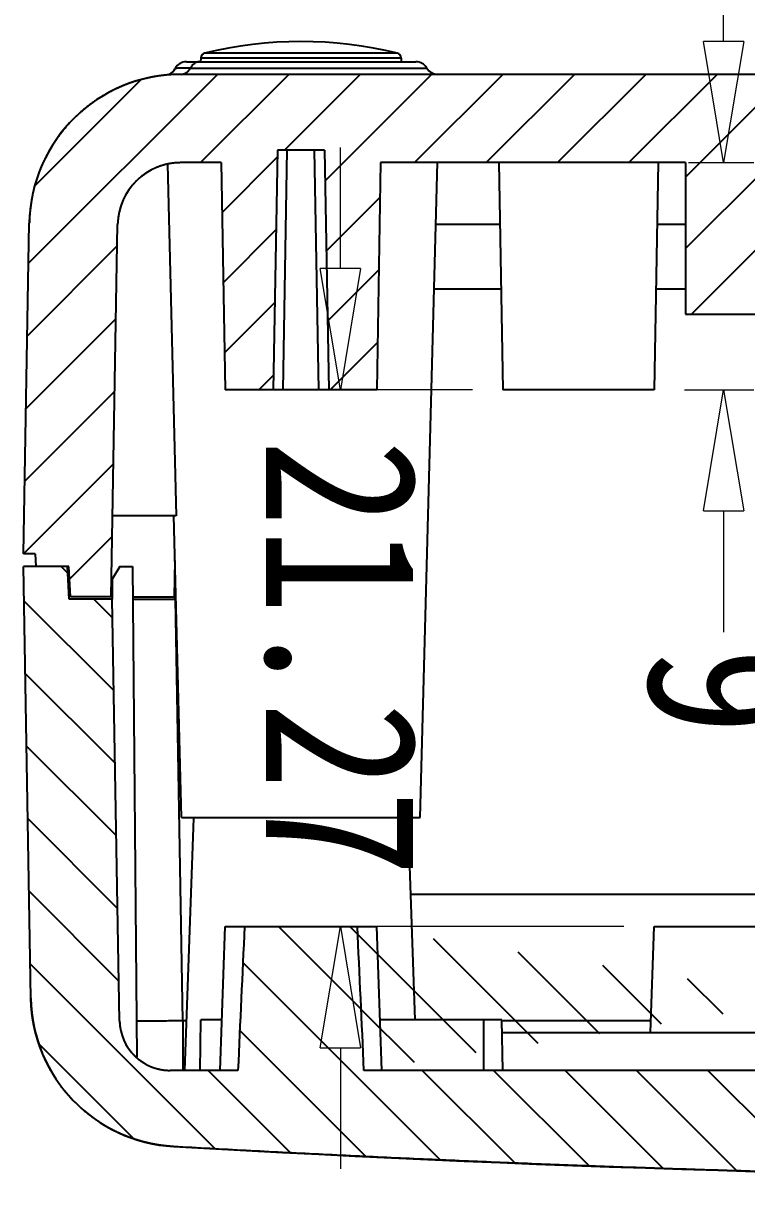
# Model space of a CAD drawing. Header units: millimetres. Extents: x 1786 to 2940, y -3417 to -1928.
# Drawn here: x 2659.49 to 2688.15, y -3383.27 to -3337.01 of the extents above; entities that cross this region are included whole.
import ezdxf

# ---------------------------------------------------------------- set-up
doc = ezdxf.new("R2010")
doc.units = ezdxf.units.MM
doc.layers.add('dim', color=3, linetype='Continuous', lineweight=9)
doc.styles.add('FFS', font='', dxfattribs={"width": 0.85})
doc.styles.get('FFS').set_extended_font_data('FangSong_GB2312')
doc.dimstyles.new('YanXiu', dxfattribs={"dimtxt": 2.5, "dimasz": 2.2, "dimexe": 1, "dimexo": 0.6, "dimgap": 0.66, "dimtad": 0, "dimzin": 9, "dimdsep": 46, "dimtxsty": 'FFS', "dimblk": 'CLOSEDBLANK', "dimcen": 0, "dimclrd": 256, "dimclre": 131, "dimclrt": 42, "dimazin": 2, "dimtfac": 1, "dimtofl": 0, "dimtmove": 0, "dimatfit": 3, "dimldrblk": 'CLOSEDBLANK', "dimfxl": 1, "dimlwd": 5, "dimlwe": 5, "dimarcsym": 0})

# ---------------------------------------------------------------- blocks, each defined once
blk = doc.blocks.new('_ClosedBlank')
at = {"color": 0, "linetype": 'ByBlock', "lineweight": -2}
for p, q in [((-1, 0.1667), (0, 0)), ((-1, 0.1667), (-1, -0.1667)), ((0, 0), (-1, -0.1667))]:
    blk.add_line(p, q, dxfattribs=at)
blk = doc.blocks.new('*D12')
at = {"layer": 'Defpoints', "color": 0, "transparency": 16777216}
for p in [(-2.334, 316.92), (3.666, 295.649), (10.104, 295.649)]:
    blk.add_point(p, dxfattribs=at)
at = {"layer": 'dim', "lineweight": 5, "transparency": 16777216}
for p, q in [((10.104, 321.72), (10.104, 326.52)), ((10.104, 290.849), (10.104, 286.049))]:
    blk.add_line(p, q, dxfattribs=at)
at = {"layer": 'dim', "color": 131, "lineweight": 5, "transparency": 16777216}
for p, q in [((-1.134, 316.92), (11.303, 316.92)), ((4.866, 295.649), (11.303, 295.649))]:
    blk.add_line(p, q, dxfattribs=at)
at = {"layer": 'dim', "lineweight": 5, "transparency": 16777216, "xscale": 4.800000000000001, "yscale": 4.800000000000001, "zscale": 4.800000000000001}
for p, rotation in [((10.104, 316.92), 270), ((10.104, 295.649), 90)]:
    blk.add_blockref('_ClosedBlank', p, dxfattribs=dict(at, rotation=rotation))
at = {"layer": 'dim', "color": 42, "transparency": 16777216, "insert": (10.104, 306.284), "char_height": 6, "attachment_point": 5, "rotation": 90, "style": 'FFS'}
blk.add_mtext('21.27', dxfattribs=at)
blk = doc.blocks.new('*D14')
at = {"layer": 'Defpoints', "color": 0, "transparency": 16777216}
for p in [(-2.334, 295.649), (-5.078, 286.649), (-2.491, 286.649)]:
    blk.add_point(p, dxfattribs=at)
at = {"layer": 'dim', "lineweight": 5, "transparency": 16777216}
for p, q in [((-5.078, 300.449), (-5.078, 305.249)), ((-5.078, 281.849), (-5.078, 277.049))]:
    blk.add_line(p, q, dxfattribs=at)
at = {"layer": 'dim', "color": 131, "lineweight": 5, "transparency": 16777216}
for p, q in [((-3.533, 295.649), (-6.278, 295.649)), ((-3.69, 286.649), (-6.278, 286.649))]:
    blk.add_line(p, q, dxfattribs=at)
at = {"layer": 'dim', "lineweight": 5, "transparency": 16777216, "xscale": 4.800000000000001, "yscale": 4.800000000000001, "zscale": 4.800000000000001}
for p, rotation in [((-5.078, 295.649), 270), ((-5.078, 286.649), 90)]:
    blk.add_blockref('_ClosedBlank', p, dxfattribs=dict(at, rotation=rotation))
at = {"layer": 'dim', "color": 42, "transparency": 16777216, "insert": (-5.078, 307.593), "char_height": 6, "attachment_point": 5, "rotation": 90, "style": 'FFS'}
blk.add_mtext('9', dxfattribs=at)
blk = doc.blocks.new('u231')
at = {"linetype": 'Continuous'}
h = blk.add_hatch(dxfattribs=at)
h.set_pattern_fill('DEFAULT__14', color=2, scale=2, angle=-45, style=0, pattern_type=0)
h.set_pattern_definition([(315, (-477.8521, 151.5144), (1.4142136, 1.4142136), [])])
edge = h.paths.add_edge_path()
edge.add_line((-81.334, 302.649), (-81.035, 319.754))
edge.add_spline(control_points=[(-75.377, 325.639), (-78.683, 325.451), (-80.978, 323.064), (-81.035, 319.754)], knot_values=[0, 0, 0, 0, 1, 1, 1, 1], weights=[1, 0.821928, 0.821928, 1], degree=3, periodic=0)
edge.add_spline(control_points=[(-75.377, 325.639), (-44.698, 327.386), (-13.97, 327.386), (16.71, 325.639)], knot_values=[0, 0, 0, 0, 1, 1, 1, 1], weights=[1, 0.998922, 0.998922, 1], degree=3, periodic=0)
edge.add_spline(control_points=[(16.71, 325.639), (20.015, 325.451), (22.31, 323.064), (22.368, 319.754)], knot_values=[0, 0, 0, 0, 1, 1, 1, 1], weights=[1, 0.821928, 0.821928, 1], degree=3, periodic=0)
edge.add_line((22.368, 319.754), (22.666, 302.649))
edge.add_line((20.916, 302.649), (22.666, 302.649))
edge.add_line((20.847, 303.949), (20.916, 302.649))
edge.add_line((19.143, 303.949), (20.847, 303.949))
edge.add_line((18.851, 320.655), (19.143, 303.949))
edge.add_spline(control_points=[(18.851, 320.655), (18.831, 321.81), (18.007, 322.62), (16.852, 322.62)], knot_values=[0, 0, 0, 0, 1, 1, 1, 1], weights=[1, 0.808834, 0.808834, 1], degree=3, periodic=0)
edge.add_line((14.163, 322.62), (16.852, 322.62))
edge.add_arc((-2653.871, 441.79), 2670.694, 357.320116, 357.442529)
edge.add_line((13.902, 316.92), (9.43, 316.92))
edge.add_arc((2776.891, 446.349), 2770.486, 182.559675, 182.677678)
edge.add_line((-26.837, 322.62), (9.169, 322.62))
edge.add_arc((-2694.871, 441.79), 2670.694, 357.320116, 357.442529)
edge.add_line((-27.098, 316.92), (-31.57, 316.92))
edge.add_arc((2735.891, 446.349), 2770.486, 182.559675, 182.677678)
edge.add_line((-67.837, 322.62), (-31.831, 322.62))
edge.add_arc((-2735.871, 441.79), 2670.694, 357.320116, 357.442529)
edge.add_line((-68.098, 316.92), (-72.57, 316.92))
edge.add_arc((2694.891, 446.349), 2770.486, 182.559675, 182.677678)
edge.add_line((-75.519, 322.62), (-72.831, 322.62))
edge.add_spline(control_points=[(-77.519, 320.655), (-77.499, 321.81), (-76.675, 322.62), (-75.519, 322.62)], knot_values=[0, 0, 0, 0, 1, 1, 1, 1], weights=[1, 0.808834, 0.808834, 1], degree=3, periodic=0)
edge.add_line((-77.811, 303.949), (-77.519, 320.655))
edge.add_line((-79.515, 303.949), (-77.811, 303.949))
edge.add_line((-79.515, 303.949), (-79.583, 302.649))
edge.add_line((-81.334, 302.649), (-79.583, 302.649))
h = blk.add_hatch(dxfattribs=at)
h.set_pattern_fill('DEFAULT__13', color=2, scale=2, angle=45, style=0, pattern_type=0)
h.set_pattern_definition([(45, (-480.6806, 151.5144), (-1.4142136, 1.4142136), [])])
edge = h.paths.add_edge_path()
edge.add_line((-80.834, 302.649), (-79.533, 302.649))
edge.add_line((-79.47, 303.849), (-79.533, 302.649))
edge.add_line((-79.47, 303.849), (-77.854, 303.849))
edge.add_line((-77.597, 289.105), (-77.854, 303.849))
edge.add_spline(control_points=[(-75.097, 286.649), (-76.542, 286.649), (-77.572, 287.661), (-77.597, 289.105)], knot_values=[0, 0, 0, 0, 1, 1, 1, 1], weights=[1, 0.808834, 0.808834, 1], degree=3, periodic=0)
edge.add_line((-75.097, 286.649), (-73.491, 286.649))
edge.add_line((-73.491, 286.649), (-73.334, 295.649))
edge.add_line((-73.334, 295.649), (-71.434, 295.649))
edge.add_line((-71.268, 286.149), (-71.434, 295.649))
edge.add_line((-71.268, 286.149), (-69.4, 286.149))
edge.add_line((-69.4, 286.149), (-69.234, 295.649))
edge.add_line((-69.234, 295.649), (-67.334, 295.649))
edge.add_line((-67.177, 286.649), (-67.334, 295.649))
edge.add_line((-67.177, 286.649), (-55.091, 286.649))
edge.add_line((-55.091, 286.649), (-55.091, 292.649))
edge.add_line((-40.008, 292.649), (-55.091, 292.649))
edge.add_spline(control_points=[(-40.008, 292.649), (-39.43, 292.649), (-39.018, 292.244), (-39.008, 291.667)], knot_values=[0, 0, 0, 0, 1, 1, 1, 1], weights=[1, 0.808834, 0.808834, 1], degree=3, periodic=0)
edge.add_line((-38.948, 288.185), (-39.008, 291.667))
edge.add_spline(control_points=[(-38.948, 288.185), (-38.946, 288.077), (-38.909, 287.873), (-38.762, 287.59), (-38.537, 287.369), (-38.255, 287.227), (-38.054, 287.195), (-37.947, 287.195)], knot_values=[0, 0, 0, 0, 0.2, 0.4, 0.6, 0.8, 1, 1, 1, 1], degree=3, periodic=0)
edge.add_line((-20.72, 287.195), (-37.947, 287.195))
edge.add_spline(control_points=[(-20.72, 287.195), (-20.614, 287.195), (-20.413, 287.227), (-20.13, 287.369), (-19.906, 287.59), (-19.758, 287.873), (-19.722, 288.077), (-19.72, 288.185)], knot_values=[0, 0, 0, 0, 0.2, 0.4, 0.6, 0.8, 1, 1, 1, 1], degree=3, periodic=0)
edge.add_line((-19.72, 288.185), (-19.659, 291.667))
edge.add_spline(control_points=[(-18.66, 292.649), (-19.237, 292.649), (-19.649, 292.244), (-19.659, 291.667)], knot_values=[0, 0, 0, 0, 1, 1, 1, 1], weights=[1, 0.808834, 0.808834, 1], degree=3, periodic=0)
edge.add_line((-3.576, 292.649), (-18.66, 292.649))
edge.add_line((-3.576, 286.649), (-3.576, 292.649))
edge.add_line((-3.576, 286.649), (8.509, 286.649))
edge.add_line((8.509, 286.649), (8.666, 295.649))
edge.add_line((8.666, 295.649), (10.566, 295.649))
edge.add_line((10.732, 286.149), (10.566, 295.649))
edge.add_line((10.732, 286.149), (12.6, 286.149))
edge.add_line((12.6, 286.149), (12.766, 295.649))
edge.add_line((12.766, 295.649), (14.666, 295.649))
edge.add_line((14.823, 286.649), (14.666, 295.649))
edge.add_line((14.823, 286.649), (16.43, 286.649))
edge.add_spline(control_points=[(16.43, 286.649), (17.874, 286.649), (18.904, 287.661), (18.929, 289.105)], knot_values=[0, 0, 0, 0, 1, 1, 1, 1], weights=[1, 0.808834, 0.808834, 1], degree=3, periodic=0)
edge.add_line((19.187, 303.849), (18.929, 289.105))
edge.add_line((19.187, 303.849), (20.803, 303.849))
edge.add_line((20.803, 303.849), (20.866, 302.649))
edge.add_line((20.866, 302.649), (22.166, 302.649))
edge.add_line((22.192, 302.149), (22.166, 302.649))
edge.add_line((22.192, 302.149), (22.657, 302.149))
edge.add_line((22.657, 302.149), (22.429, 289.044))
edge.add_spline(control_points=[(16.43, 283.149), (19.896, 283.149), (22.368, 285.579), (22.429, 289.044)], knot_values=[0, 0, 0, 0, 1, 1, 1, 1], weights=[1, 0.808834, 0.808834, 1], degree=3, periodic=0)
edge.add_line((-6.62, 283.149), (16.43, 283.149))
edge.add_line((-6.734, 289.649), (-6.62, 283.149))
edge.add_line((-16.694, 289.649), (-6.734, 289.649))
edge.add_line((-16.784, 284.515), (-16.694, 289.649))
edge.add_spline(control_points=[(-16.784, 284.515), (-16.785, 284.468), (-16.804, 284.38), (-16.882, 284.262), (-17, 284.186), (-17.087, 284.168), (-17.134, 284.168)], knot_values=[0, 0, 0, 0, 0.25, 0.5, 0.75, 1, 1, 1, 1], degree=3, periodic=0)
edge.add_line((-17.134, 284.168), (-41.534, 284.168))
edge.add_spline(control_points=[(-41.534, 284.168), (-41.581, 284.168), (-41.667, 284.186), (-41.786, 284.262), (-41.864, 284.38), (-41.883, 284.468), (-41.884, 284.515)], knot_values=[0, 0, 0, 0, 0.25, 0.5, 0.75, 1, 1, 1, 1], degree=3, periodic=0)
edge.add_line((-41.884, 284.515), (-41.974, 289.649))
edge.add_line((-51.934, 289.649), (-41.974, 289.649))
edge.add_line((-51.934, 289.649), (-52.047, 283.149))
edge.add_line((-75.097, 283.149), (-52.047, 283.149))
edge.add_spline(control_points=[(-75.097, 283.149), (-78.564, 283.149), (-81.036, 285.579), (-81.096, 289.044)], knot_values=[0, 0, 0, 0, 1, 1, 1, 1], weights=[1, 0.808834, 0.808834, 1], degree=3, periodic=0)
edge.add_line((-81.096, 289.044), (-81.325, 302.149))
edge.add_line((-81.325, 302.149), (-80.86, 302.149))
edge.add_line((-80.86, 302.149), (-80.834, 302.649))
at = {"color": 7, "linetype": 'Continuous'}
for p, q in [((-26.837, 322.62), (9.169, 322.62)), ((-26.837, 322.62), (9.169, 322.62)), ((3.666, 322.62), (3.701, 320.62)), ((4.416, 322.62), (4.416, 320.62)), ((8.467, 322.62), (8.666, 316.92)), ((14.163, 322.62), (16.852, 322.62)), ((14.163, 322.62), (16.852, 322.62)), ((14.865, 322.62), (14.666, 316.92)), ((15.666, 322.62), (15.631, 320.62)), ((16.265, 322.62), (15.916, 312.62)), ((16.352, 320.655), (16.352, 322.62)), ((18.343, 302.649), (18.173, 322.091)), ((3.692, 321.12), (-26.187, 321.12)), ((-2.187, 321.12), (-2.334, 316.92)), ((-2.203, 320.655), (3.702, 320.655)), ((3.701, 320.62), (8.537, 320.62)), ((7.137, 320.62), (7.416, 312.62)), ((14.795, 320.62), (15.631, 320.62)), ((16.197, 320.655), (16.352, 320.655)), ((16.352, 320.655), (16.643, 303.949)), ((18.851, 320.655), (19.143, 303.949)), ((18.851, 320.655), (19.143, 303.949)), ((22.368, 319.754), (22.666, 302.649)), ((22.368, 319.754), (22.666, 302.649)), ((-2.334, 316.92), (-8.334, 316.92)), ((14.666, 316.92), (8.666, 316.92)), ((13.902, 316.92), (9.43, 316.92)), ((-65.978, 315.649), (7.31, 315.649)), ((6.937, 312.599), (6.258, 286.649)), ((16.395, 312.599), (6.937, 312.599)), ((16.395, 312.599), (16.708, 300.649)), ((18.332, 303.949), (16.643, 303.949)), ((16.666, 303.849), (16.666, 303.949)), ((19.143, 303.949), (20.847, 303.949)), ((19.143, 303.149), (19.143, 303.949)), ((19.143, 303.949), (20.847, 303.949)), ((20.847, 303.949), (20.916, 302.649)), ((20.847, 303.949), (20.916, 302.649)), ((18.332, 303.849), (16.624, 303.849)), ((16.662, 302.409), (16.687, 303.849)), ((19.187, 303.849), (18.929, 289.105)), ((19.187, 303.849), (18.929, 289.105)), ((19.143, 303.849), (20.803, 303.849)), ((19.187, 303.849), (20.803, 303.849)), ((20.803, 303.849), (20.866, 302.649)), ((20.803, 303.849), (20.866, 302.649)), ((18.843, 302.649), (19.143, 303.149)), ((18.843, 302.649), (18.343, 302.649)), ((20.866, 302.649), (22.166, 302.649)), ((20.866, 302.649), (22.666, 302.649)), ((20.916, 302.649), (22.666, 302.649)), ((22.192, 302.149), (22.166, 302.649)), ((22.192, 302.149), (22.166, 302.649)), ((22.192, 302.149), (22.657, 302.149)), ((22.192, 302.149), (22.657, 302.149)), ((22.657, 302.149), (22.429, 289.044)), ((22.657, 302.149), (22.429, 289.044)), ((16.608, 300.649), (19.131, 300.649)), ((16.955, 286.705), (16.608, 300.649)), ((-2.491, 286.649), (-2.334, 295.649)), ((-2.334, 295.649), (3.666, 295.649)), ((3.823, 286.649), (3.666, 295.649)), ((8.509, 286.649), (8.666, 295.649)), ((8.509, 286.649), (8.666, 295.649)), ((8.666, 295.649), (10.566, 295.649)), ((8.666, 295.649), (14.666, 295.649)), ((10.732, 286.149), (10.566, 295.649)), ((10.732, 286.149), (10.566, 295.649)), ((10.959, 295.649), (11.124, 286.149)), ((12.374, 295.649), (12.208, 286.149)), ((12.6, 286.149), (12.766, 295.649)), ((12.6, 286.149), (12.766, 295.649)), ((12.766, 295.649), (14.666, 295.649)), ((14.823, 286.649), (14.666, 295.649)), ((14.823, 286.649), (14.666, 295.649)), ((-3.576, 292.649), (-18.66, 292.649)), ((-3.576, 292.649), (-18.66, 292.649)), ((-3.576, 286.649), (-3.576, 292.649)), ((-3.576, 286.649), (-3.576, 292.649)), ((-2.404, 291.649), (-3.576, 291.649)), ((6.389, 291.649), (3.736, 291.649)), ((-3.576, 289.105), (-2.448, 289.105)), ((3.78, 289.105), (6.322, 289.105)), ((-3.576, 286.649), (8.509, 286.649)), ((-3.576, 286.649), (8.509, 286.649)), ((14.823, 286.649), (16.43, 286.649)), ((14.823, 286.649), (16.43, 286.649)), ((10.732, 286.149), (12.6, 286.149)), ((10.732, 286.149), (12.6, 286.149)), ((-7.28, 283.149), (16.43, 283.149)), ((-6.62, 283.149), (16.43, 283.149)), ((16.049, 282.899), (6.68, 282.899)), ((16.207, 282.649), (7.113, 282.649)), ((7.695, 282.503), (7.692, 282.649)), ((15.637, 282.503), (15.64, 282.65)), ((7.695, 282.503), (15.637, 282.503)), ((7.847, 282.312), (15.485, 282.312))]:
    blk.add_line(p, q, dxfattribs=at)
for centre, radius, start, end in [((-29.334, -483.049), 809.998, 86.74133, 93.25867), ((16.368, 319.649), 6, 1, 86.7413), ((2776.891, 446.349), 2770.486, 182.559675, 182.677678), ((2776.891, 446.349), 2770.486, 182.559675, 182.677678), ((-2653.871, 441.79), 2670.694, 357.320116, 357.442529), ((-2653.871, 441.79), 2670.694, 357.320116, 357.442529), ((16.852, 320.62), 2, 1, 90), ((16.43, 289.149), 2.5, 270, 359), ((16.43, 289.149), 6, 270, 359), ((6.247, 282.649), 0.5, 30, 90), ((17.092, 282.683), 0.5, 114.627, 152.2072), ((7.113, 283.149), 0.5, 210, 270), ((15.6, 283.126), 0.503, 320.8228, 333.1421), ((16.056, 293.288), 10.389, 269.9605, 272.1147), ((16.207, 283.149), 0.5, 269.9995, 332.2052), ((16.016, 294.266), 11.368, 272.1351, 273.1938), ((7.895, 282.506), 0.2, 181, 256.1829), ((11.666, 297.84), 15.991, 256.1829, 283.8171), ((15.437, 282.506), 0.2, 283.8171, 359)]:
    blk.add_arc(centre, radius, start, end, dxfattribs=at)
for points, start_tangent, end_tangent in [([(-75.377, 325.639), (-73.941, 325.72), (-72.504, 325.798), (-71.067, 325.873), (-69.63, 325.946), (-68.192, 326.016), (-66.754, 326.084), (-65.317, 326.149), (-63.879, 326.212), (-62.441, 326.272), (-61.002, 326.33), (-59.564, 326.385), (-58.125, 326.437), (-56.686, 326.487), (-55.248, 326.534), (-53.809, 326.579), (-52.37, 326.621), (-50.93, 326.661), (-49.491, 326.698), (-48.052, 326.733), (-46.612, 326.765), (-45.173, 326.794), (-43.733, 326.821), (-42.293, 326.845), (-40.853, 326.867), (-39.414, 326.886), (-37.974, 326.903), (-36.534, 326.917), (-35.094, 326.929), (-33.654, 326.938), (-32.214, 326.944), (-30.774, 326.948), (-29.334, 326.949), (-27.894, 326.948), (-26.454, 326.944), (-25.014, 326.938), (-23.574, 326.929), (-22.134, 326.917), (-20.694, 326.903), (-19.254, 326.886), (-17.814, 326.867), (-16.375, 326.845), (-14.935, 326.821), (-13.495, 326.794), (-12.056, 326.765), (-10.616, 326.733), (-9.177, 326.698), (-7.737, 326.661), (-6.298, 326.621), (-4.859, 326.579), (-3.42, 326.534), (-1.981, 326.487), (-0.543, 326.437), (0.896, 326.385), (2.334, 326.33), (3.773, 326.272), (5.211, 326.212), (6.649, 326.149), (8.087, 326.084), (9.524, 326.016), (10.962, 325.946), (12.399, 325.873), (13.836, 325.798), (15.273, 325.72), (16.71, 325.639)], (0.998383, 0.056844), (0.998383, -0.056844)), ([(16.71, 325.639), (16.773, 325.635), (16.805, 325.633), (16.837, 325.631), (16.869, 325.628), (16.902, 325.625), (16.934, 325.622), (16.966, 325.619), (16.998, 325.616), (17.031, 325.612), (17.063, 325.609), (17.095, 325.605), (17.128, 325.601), (17.16, 325.597), (17.193, 325.592), (17.225, 325.588), (17.258, 325.583), (17.291, 325.578), (17.323, 325.573), (17.356, 325.567), (17.389, 325.562), (17.421, 325.556), (17.454, 325.55), (17.487, 325.544), (17.52, 325.538), (17.553, 325.531), (17.586, 325.524), (17.619, 325.517), (17.651, 325.51), (17.684, 325.503), (17.717, 325.495), (17.75, 325.488), (17.783, 325.48), (17.816, 325.472), (17.849, 325.463), (17.882, 325.455), (17.915, 325.446), (17.948, 325.437), (17.981, 325.428), (18.014, 325.419), (18.047, 325.409), (18.08, 325.4), (18.113, 325.39), (18.146, 325.38), (18.179, 325.369), (18.212, 325.359), (18.245, 325.348), (18.278, 325.337), (18.311, 325.326), (18.344, 325.315), (18.376, 325.303), (18.409, 325.291), (18.442, 325.279), (18.475, 325.267), (18.508, 325.255), (18.54, 325.242), (18.573, 325.229), (18.606, 325.216), (18.638, 325.203), (18.671, 325.19), (18.704, 325.176), (18.736, 325.162), (18.769, 325.148), (18.801, 325.134), (18.833, 325.119), (18.866, 325.105), (18.898, 325.09), (18.93, 325.075), (18.962, 325.059), (18.994, 325.044), (19.026, 325.028), (19.058, 325.012), (19.09, 324.996), (19.122, 324.98), (19.154, 324.963), (19.186, 324.947), (19.217, 324.93), (19.249, 324.912), (19.28, 324.895), (19.312, 324.877), (19.343, 324.86), (19.375, 324.842), (19.406, 324.824), (19.437, 324.805), (19.468, 324.787), (19.499, 324.768), (19.53, 324.749), (19.56, 324.73), (19.591, 324.71), (19.622, 324.691), (19.652, 324.671), (19.682, 324.651), (19.713, 324.631), (19.743, 324.61), (19.773, 324.59), (19.803, 324.569), (19.833, 324.548), (19.862, 324.527), (19.892, 324.505), (19.922, 324.484), (19.951, 324.462), (19.98, 324.44), (20.009, 324.418), (20.038, 324.396), (20.067, 324.373), (20.096, 324.351), (20.125, 324.328), (20.153, 324.305), (20.182, 324.282), (20.21, 324.258), (20.238, 324.235), (20.266, 324.211), (20.294, 324.187), (20.322, 324.163), (20.349, 324.138), (20.377, 324.114), (20.404, 324.089), (20.431, 324.065), (20.458, 324.04), (20.485, 324.014), (20.511, 323.989), (20.538, 323.964), (20.564, 323.938), (20.591, 323.912), (20.617, 323.886), (20.643, 323.86), (20.668, 323.834), (20.694, 323.807), (20.719, 323.781), (20.745, 323.754), (20.77, 323.727), (20.795, 323.7), (20.819, 323.673), (20.844, 323.645), (20.868, 323.618), (20.893, 323.59), (20.917, 323.562), (20.941, 323.534), (20.964, 323.506), (20.988, 323.478), (21.011, 323.45), (21.034, 323.421), (21.057, 323.393), (21.08, 323.364), (21.103, 323.335), (21.125, 323.306), (21.148, 323.277), (21.17, 323.247), (21.192, 323.218), (21.213, 323.188), (21.235, 323.159), (21.256, 323.129), (21.277, 323.099), (21.298, 323.069), (21.319, 323.039), (21.34, 323.009), (21.36, 322.979), (21.38, 322.948), (21.4, 322.918), (21.42, 322.887), (21.439, 322.856), (21.459, 322.825), (21.478, 322.794), (21.497, 322.763), (21.516, 322.732), (21.534, 322.701), (21.553, 322.67), (21.571, 322.638), (21.589, 322.607), (21.607, 322.575), (21.624, 322.544), (21.641, 322.512), (21.659, 322.48), (21.676, 322.448), (21.692, 322.416), (21.709, 322.384), (21.725, 322.352), (21.741, 322.32), (21.757, 322.288), (21.773, 322.255), (21.788, 322.223), (21.804, 322.191), (21.819, 322.158), (21.834, 322.126), (21.848, 322.093), (21.863, 322.06), (21.877, 322.028), (21.891, 321.995), (21.905, 321.962), (21.918, 321.929), (21.932, 321.896), (21.945, 321.863), (21.958, 321.831), (21.971, 321.798), (21.983, 321.765), (21.996, 321.731), (22.008, 321.698), (22.02, 321.665), (22.031, 321.632), (22.043, 321.599), (22.054, 321.566), (22.065, 321.532), (22.076, 321.499), (22.087, 321.466), (22.097, 321.433), (22.107, 321.399), (22.118, 321.366), (22.127, 321.333), (22.137, 321.299), (22.146, 321.266), (22.156, 321.233), (22.165, 321.199), (22.174, 321.166), (22.182, 321.133), (22.191, 321.099), (22.199, 321.066), (22.207, 321.033), (22.215, 320.999), (22.222, 320.966), (22.23, 320.933), (22.237, 320.899), (22.244, 320.866), (22.251, 320.833), (22.257, 320.8), (22.263, 320.766), (22.27, 320.733), (22.276, 320.7), (22.281, 320.667), (22.287, 320.634), (22.293, 320.601), (22.298, 320.568), (22.303, 320.534), (22.308, 320.501), (22.312, 320.468), (22.317, 320.435), (22.321, 320.403), (22.325, 320.37), (22.329, 320.337), (22.333, 320.304), (22.336, 320.271), (22.339, 320.239), (22.343, 320.206), (22.346, 320.173), (22.348, 320.141), (22.351, 320.108), (22.353, 320.076), (22.355, 320.043), (22.358, 320.011), (22.359, 319.978), (22.361, 319.946), (22.363, 319.914), (22.364, 319.882), (22.365, 319.85), (22.366, 319.818), (22.368, 319.754)], (0.998383, -0.056844), (0.017452, -0.999848)), ([(18.851, 320.655), (18.851, 320.677), (18.85, 320.699), (18.849, 320.721), (18.848, 320.743), (18.846, 320.765), (18.845, 320.788), (18.843, 320.81), (18.84, 320.833), (18.838, 320.855), (18.835, 320.878), (18.832, 320.9), (18.828, 320.923), (18.825, 320.946), (18.821, 320.969), (18.817, 320.992), (18.812, 321.015), (18.807, 321.037), (18.802, 321.06), (18.797, 321.083), (18.791, 321.106), (18.786, 321.129), (18.779, 321.152), (18.773, 321.175), (18.766, 321.198), (18.759, 321.221), (18.752, 321.244), (18.744, 321.267), (18.736, 321.29), (18.728, 321.313), (18.719, 321.336), (18.71, 321.358), (18.701, 321.381), (18.691, 321.404), (18.682, 321.426), (18.672, 321.449), (18.661, 321.471), (18.65, 321.494), (18.639, 321.516), (18.628, 321.538), (18.617, 321.56), (18.605, 321.582), (18.592, 321.604), (18.58, 321.626), (18.567, 321.648), (18.554, 321.669), (18.541, 321.691), (18.527, 321.712), (18.513, 321.733), (18.499, 321.754), (18.484, 321.775), (18.47, 321.795), (18.455, 321.816), (18.439, 321.836), (18.424, 321.856), (18.408, 321.876), (18.392, 321.896), (18.375, 321.915), (18.359, 321.935), (18.342, 321.954), (18.324, 321.973), (18.307, 321.991), (18.289, 322.01), (18.272, 322.028), (18.253, 322.046), (18.235, 322.064), (18.216, 322.082), (18.198, 322.099), (18.179, 322.116), (18.159, 322.133), (18.14, 322.149), (18.12, 322.166), (18.101, 322.182), (18.081, 322.198), (18.06, 322.213), (18.04, 322.228), (18.019, 322.243), (17.999, 322.258), (17.978, 322.273), (17.957, 322.287), (17.936, 322.301), (17.914, 322.314), (17.893, 322.327), (17.871, 322.34), (17.849, 322.353), (17.828, 322.365), (17.806, 322.378), (17.784, 322.389), (17.761, 322.401), (17.739, 322.412), (17.717, 322.423), (17.694, 322.434), (17.672, 322.444), (17.649, 322.454), (17.626, 322.464), (17.603, 322.473), (17.581, 322.482), (17.558, 322.491), (17.535, 322.499), (17.512, 322.508), (17.489, 322.516), (17.466, 322.523), (17.443, 322.53), (17.42, 322.537), (17.397, 322.544), (17.374, 322.55), (17.35, 322.557), (17.327, 322.562), (17.304, 322.568), (17.281, 322.573), (17.258, 322.578), (17.235, 322.583), (17.212, 322.587), (17.189, 322.591), (17.166, 322.595), (17.143, 322.598), (17.12, 322.602), (17.098, 322.605), (17.075, 322.607), (17.052, 322.61), (17.03, 322.612), (17.007, 322.614), (16.985, 322.615), (16.962, 322.617), (16.94, 322.618), (16.918, 322.619), (16.896, 322.619), (16.874, 322.62), (16.852, 322.62)], (-0.017452, 0.999848), (-1, 0)), ([(16.352, 320.655), (16.999, 320.663), (17.601, 320.667), (18.119, 320.669), (18.186, 320.671)], (0.999904, 0.013888), (0.999371, 0.035454)), ([(16.43, 286.649), (16.457, 286.649), (16.485, 286.65), (16.512, 286.65), (16.54, 286.652), (16.568, 286.653), (16.596, 286.655), (16.624, 286.657), (16.652, 286.659), (16.68, 286.662), (16.709, 286.665), (16.737, 286.668), (16.766, 286.672), (16.794, 286.676), (16.823, 286.68), (16.851, 286.685), (16.88, 286.69), (16.909, 286.695), (16.938, 286.701), (16.967, 286.707), (16.995, 286.714), (17.024, 286.721), (17.053, 286.728), (17.082, 286.736), (17.111, 286.744), (17.14, 286.752), (17.169, 286.761), (17.197, 286.77), (17.226, 286.779), (17.255, 286.789), (17.284, 286.799), (17.312, 286.81), (17.341, 286.821), (17.369, 286.832), (17.398, 286.844), (17.426, 286.856), (17.455, 286.869), (17.483, 286.882), (17.511, 286.895), (17.539, 286.909), (17.567, 286.923), (17.594, 286.937), (17.622, 286.952), (17.65, 286.967), (17.677, 286.982), (17.704, 286.998), (17.731, 287.015), (17.758, 287.031), (17.785, 287.048), (17.811, 287.065), (17.837, 287.083), (17.863, 287.101), (17.889, 287.12), (17.915, 287.138), (17.941, 287.157), (17.966, 287.177), (17.991, 287.196), (18.016, 287.217), (18.04, 287.237), (18.064, 287.258), (18.088, 287.279), (18.112, 287.3), (18.136, 287.322), (18.159, 287.344), (18.182, 287.366), (18.204, 287.388), (18.227, 287.411), (18.249, 287.434), (18.271, 287.458), (18.292, 287.481), (18.313, 287.505), (18.334, 287.53), (18.355, 287.554), (18.375, 287.579), (18.395, 287.604), (18.414, 287.629), (18.433, 287.654), (18.452, 287.68), (18.471, 287.705), (18.489, 287.731), (18.507, 287.758), (18.524, 287.784), (18.541, 287.811), (18.558, 287.837), (18.574, 287.864), (18.59, 287.891), (18.606, 287.918), (18.621, 287.946), (18.636, 287.973), (18.65, 288.001), (18.664, 288.029), (18.678, 288.056), (18.692, 288.084), (18.705, 288.113), (18.717, 288.141), (18.729, 288.169), (18.741, 288.197), (18.753, 288.226), (18.764, 288.254), (18.775, 288.283), (18.785, 288.311), (18.795, 288.34), (18.805, 288.368), (18.814, 288.397), (18.823, 288.426), (18.831, 288.455), (18.839, 288.483), (18.847, 288.512), (18.854, 288.541), (18.861, 288.57), (18.868, 288.598), (18.874, 288.627), (18.88, 288.656), (18.886, 288.684), (18.891, 288.713), (18.896, 288.741), (18.901, 288.77), (18.905, 288.798), (18.909, 288.827), (18.912, 288.855), (18.915, 288.883), (18.918, 288.911), (18.921, 288.939), (18.923, 288.967), (18.925, 288.995), (18.926, 289.023), (18.928, 289.05), (18.929, 289.078), (18.929, 289.105)], (1, 0), (0.017452, 0.999848)), ([(16.43, 283.149), (16.462, 283.149), (16.495, 283.149), (16.528, 283.15), (16.562, 283.151), (16.595, 283.151), (16.628, 283.152), (16.661, 283.154), (16.695, 283.155), (16.728, 283.156), (16.762, 283.158), (16.795, 283.16), (16.829, 283.162), (16.862, 283.165), (16.896, 283.167), (16.93, 283.17), (16.964, 283.173), (16.998, 283.176), (17.032, 283.179), (17.066, 283.183), (17.1, 283.187), (17.134, 283.191), (17.168, 283.195), (17.202, 283.199), (17.236, 283.204), (17.27, 283.208), (17.305, 283.213), (17.339, 283.218), (17.373, 283.224), (17.408, 283.229), (17.442, 283.235), (17.477, 283.241), (17.511, 283.247), (17.546, 283.254), (17.58, 283.26), (17.615, 283.267), (17.649, 283.274), (17.684, 283.282), (17.718, 283.289), (17.753, 283.297), (17.788, 283.305), (17.822, 283.313), (17.857, 283.321), (17.891, 283.33), (17.926, 283.339), (17.961, 283.348), (17.995, 283.357), (18.03, 283.366), (18.065, 283.376), (18.099, 283.386), (18.134, 283.396), (18.169, 283.407), (18.203, 283.417), (18.238, 283.428), (18.272, 283.439), (18.307, 283.45), (18.341, 283.462), (18.376, 283.474), (18.41, 283.485), (18.445, 283.498), (18.479, 283.51), (18.514, 283.523), (18.548, 283.536), (18.582, 283.549), (18.617, 283.562), (18.651, 283.575), (18.685, 283.589), (18.719, 283.603), (18.754, 283.617), (18.788, 283.632), (18.822, 283.647), (18.856, 283.661), (18.89, 283.677), (18.923, 283.692), (18.957, 283.707), (18.991, 283.723), (19.025, 283.739), (19.058, 283.756), (19.092, 283.772), (19.125, 283.789), (19.159, 283.806), (19.192, 283.823), (19.225, 283.84), (19.258, 283.858), (19.292, 283.876), (19.325, 283.894), (19.358, 283.912), (19.39, 283.93), (19.423, 283.949), (19.456, 283.968), (19.488, 283.987), (19.521, 284.007), (19.553, 284.026), (19.585, 284.046), (19.618, 284.066), (19.65, 284.086), (19.682, 284.107), (19.713, 284.128), (19.745, 284.148), (19.777, 284.17), (19.808, 284.191), (19.84, 284.212), (19.871, 284.234), (19.902, 284.256), (19.933, 284.278), (19.964, 284.301), (19.995, 284.323), (20.025, 284.346), (20.056, 284.369), (20.086, 284.392), (20.116, 284.416), (20.147, 284.439), (20.177, 284.463), (20.206, 284.487), (20.236, 284.511), (20.265, 284.535), (20.295, 284.56), (20.324, 284.585), (20.353, 284.61), (20.382, 284.635), (20.411, 284.66), (20.439, 284.686), (20.468, 284.711), (20.496, 284.737), (20.524, 284.763), (20.552, 284.79), (20.58, 284.816), (20.608, 284.843), (20.635, 284.87), (20.662, 284.897), (20.689, 284.924), (20.716, 284.951), (20.743, 284.978), (20.77, 285.006), (20.796, 285.034), (20.822, 285.062), (20.848, 285.09), (20.874, 285.118), (20.9, 285.147), (20.925, 285.175), (20.95, 285.204), (20.976, 285.233), (21, 285.262), (21.025, 285.292), (21.05, 285.321), (21.074, 285.35), (21.098, 285.38), (21.122, 285.41), (21.146, 285.44), (21.169, 285.47), (21.192, 285.5), (21.216, 285.531), (21.239, 285.561), (21.261, 285.592), (21.284, 285.622), (21.306, 285.653), (21.328, 285.684), (21.35, 285.715), (21.372, 285.747), (21.393, 285.778), (21.414, 285.81), (21.435, 285.841), (21.456, 285.873), (21.477, 285.905), (21.497, 285.937), (21.517, 285.969), (21.537, 286.001), (21.557, 286.033), (21.576, 286.065), (21.596, 286.098), (21.615, 286.13), (21.634, 286.163), (21.652, 286.195), (21.671, 286.228), (21.689, 286.261), (21.707, 286.294), (21.724, 286.327), (21.742, 286.36), (21.759, 286.393), (21.776, 286.427), (21.793, 286.46), (21.81, 286.493), (21.826, 286.527), (21.842, 286.56), (21.858, 286.594), (21.874, 286.628), (21.89, 286.661), (21.905, 286.695), (21.92, 286.729), (21.935, 286.763), (21.949, 286.797), (21.964, 286.831), (21.978, 286.865), (21.992, 286.899), (22.005, 286.933), (22.019, 286.967), (22.032, 287.001), (22.045, 287.035), (22.058, 287.07), (22.07, 287.104), (22.083, 287.138), (22.095, 287.173), (22.107, 287.207), (22.118, 287.241), (22.13, 287.276), (22.141, 287.31), (22.152, 287.345), (22.163, 287.379), (22.173, 287.413), (22.183, 287.448), (22.193, 287.482), (22.203, 287.517), (22.213, 287.551), (22.222, 287.586), (22.232, 287.62), (22.241, 287.655), (22.249, 287.689), (22.258, 287.724), (22.266, 287.758), (22.274, 287.793), (22.282, 287.827), (22.29, 287.862), (22.297, 287.896), (22.304, 287.93), (22.311, 287.965), (22.318, 287.999), (22.325, 288.033), (22.331, 288.068), (22.337, 288.102), (22.343, 288.136), (22.349, 288.17), (22.355, 288.205), (22.36, 288.239), (22.365, 288.273), (22.37, 288.307), (22.375, 288.341), (22.379, 288.375), (22.384, 288.409), (22.388, 288.443), (22.392, 288.477), (22.395, 288.511), (22.399, 288.544), (22.402, 288.578), (22.405, 288.612), (22.408, 288.645), (22.411, 288.679), (22.414, 288.713), (22.416, 288.746), (22.418, 288.779), (22.42, 288.813), (22.422, 288.846), (22.423, 288.879), (22.425, 288.912), (22.426, 288.945), (22.427, 288.979), (22.428, 289.011), (22.429, 289.044)], (1, 0), (0.017452, 0.999848)), ([(16.43, 283.149), (16.279, 283.119), (16.147, 283.032), (16.049, 282.899)], (-1, 0), (-0.452498, -0.891765)), ([(15.668, 282.649), (15.819, 282.679), (15.951, 282.766), (15.99, 282.809)], (1, 0.000004), (0.632711, 0.774388))]:
    blk.add_spline(points, degree=3, dxfattribs=dict(at, start_tangent=start_tangent, end_tangent=end_tangent))
at = {"layer": 'dim'}
for base, p1, p2, picture, middle in [((10.104, 295.649), (-2.334, 316.92), (3.666, 295.649), '*D12', (10.104, 306.284)), ((-5.078, 286.649), (-2.334, 295.649), (-2.491, 286.649), '*D14', (-5.078, 307.593))]:
    dim = blk.add_linear_dim(base=base, p1=p1, p2=p2, angle=90, dimstyle='YanXiu', override={"dimtxt": 6, "dimasz": 4.8, "dimexe": 1.1994, "dimexo": 1.1994, "dimgap": 1.1994}, dxfattribs=at)
    dim.commit()
    dim.dimension.update_dxf_attribs({"geometry": picture, "text_midpoint": middle, "dimtype": 128})

msp = doc.modelspace()

# ---------------------------------------------------------------- block references
at = {"rotation": 180}
msp.add_blockref('u231', (2682.152, -3055.88, 0), dxfattribs=at)

doc.saveas('drawing.dxf')
